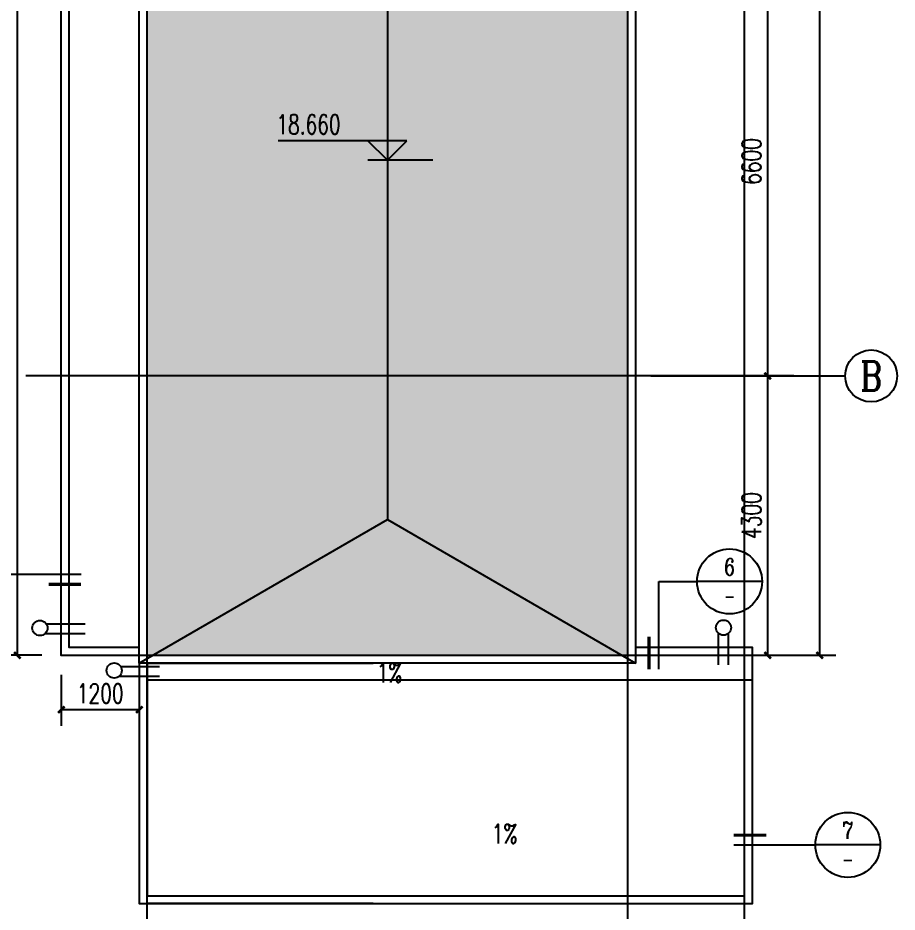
# Model space of a CAD drawing. Extents: x -522490 to 417652, y 450811 to 1108047.
# Drawn here: x 382004 to 395539, y 689479 to 703242 of the extents above; entities that cross this region are included whole.
import ezdxf
from ezdxf.enums import TextEntityAlignment as Align

# ---------------------------------------------------------------- set-up
doc = ezdxf.new("R2010")
doc.units = 0
doc.header["$LTSCALE"] = 1000
doc.header["$MEASUREMENT"] = 0
for name, color, linetype in [('AXIS', 3, 'Continuous'), ('AXIS_TEXT', 7, 'Continuous'), ('DIM_ELEV', 3, 'Continuous'), ('DIM_IDEN', 3, 'Continuous'), ('DIM_SYMB', 3, 'Continuous'), ('DOTE', 1, 'Continuous'), ('PUB_DIM', 3, 'Continuous'), ('PUB_TEXT', 7, 'Continuous')]:
    doc.layers.add(name, color=color, linetype=linetype)
doc.styles.add('_TCH_AXIS', font='COMPLEX', dxfattribs={"bigfont": 'GBCBIG'})
doc.styles.add('_TCH_DIM', font='SIMPLEX', dxfattribs={"bigfont": 'GBCBIG'})
doc.styles.add('_TCH_DIM_T3', font='SIMPLEX', dxfattribs={"width": 0.705882, "bigfont": 'GBCBIG'})
doc.styles.add('_TCH_LABEL', font='COMPLEX', dxfattribs={"bigfont": 'GBCBIG'})
doc.dimstyles.new('_TCH_ARCH&&100', dxfattribs={"dimtxt": 297.5, "dimasz": 100, "dimexe": 250, "dimexo": 300, "dimgap": 100, "dimtad": 1, "dimdec": 0, "dimzin": 0, "dimdsep": 46, "dimtxsty": '_TCH_DIM_T3', "dimblk": 'ARCHTICK', "dimcen": 0.09, "dimclrt": 7, "dimazin": 2, "dimtfac": 1, "dimtdec": 0, "dimtix": 1, "dimtmove": 2, "dimatfit": 3, "dimfxl": 0, "dimtolj": 1, "dimtzin": 0, "dimarcsym": 0})

# ---------------------------------------------------------------- blocks, each defined once
blk = doc.blocks.new('_ArchTick')
at = {"color": 0, "linetype": 'ByBlock', "const_width": 0.4}
blk.add_lwpolyline([(-0.5, -0.5), (0.5, 0.5)], dxfattribs=at)
blk = doc.blocks.new('*D123')
at = {"layer": 'Defpoints', "color": 0}
for p in [(381997, 714231), (382672, 714231), (382672, 693431)]:
    blk.add_point(p, dxfattribs=at)
at = {"layer": 'PUB_DIM', "color": 0, "lineweight": -2}
for p, q in [((382372, 714231), (381747, 714231)), ((381997, 693431), (381997, 714231)), ((382372, 693431), (381747, 693431))]:
    blk.add_line(p, q, dxfattribs=at)
at = {"layer": 'PUB_DIM', "color": 0, "lineweight": -2, "xscale": 100, "yscale": 100, "zscale": 100}
for p, rotation in [((381997, 714231), 90), ((381997, 693431), 270)]:
    blk.add_blockref('_ArchTick', p, dxfattribs=dict(at, rotation=rotation))
at = {"layer": 'PUB_DIM', "color": 7, "insert": (381749, 703831), "char_height": 297.5, "attachment_point": 5, "rotation": 90, "style": '_TCH_DIM_T3'}
blk.add_mtext('\\A1;20800', dxfattribs=at)
blk = doc.blocks.new('*D124')
at = {"layer": 'Defpoints', "color": 0}
for p in [(382672, 693431), (383872, 693431), (383872, 692595)]:
    blk.add_point(p, dxfattribs=at)
at = {"layer": 'PUB_DIM', "color": 0, "lineweight": -2}
for p, q in [((382672, 693131), (382672, 692345)), ((383872, 693131), (383872, 692345)), ((382672, 692595), (383872, 692595))]:
    blk.add_line(p, q, dxfattribs=at)
at = {"layer": 'PUB_DIM', "color": 0, "lineweight": -2, "xscale": 100, "yscale": 100, "zscale": 100, "rotation": 180}
blk.add_blockref('_ArchTick', (382672, 692595), dxfattribs=at)
at = {"layer": 'PUB_DIM', "color": 0, "lineweight": -2, "xscale": 100, "yscale": 100, "zscale": 100}
blk.add_blockref('_ArchTick', (383872, 692595), dxfattribs=at)
at = {"layer": 'PUB_DIM', "color": 7, "insert": (383272, 692844), "char_height": 297.5, "attachment_point": 5, "style": '_TCH_DIM_T3'}
blk.add_mtext('\\A1;1200', dxfattribs=at)
blk = doc.blocks.new('*D805')
at = {"layer": 'Defpoints', "color": 0}
for p in [(391449, 697731), (393547, 697731), (391449, 693431)]:
    blk.add_point(p, dxfattribs=at)
at = {"layer": 'PUB_DIM', "color": 0, "lineweight": -2}
for p, q in [((391749, 697731), (393797, 697731)), ((393547, 693431), (393547, 697731)), ((391749, 693431), (393797, 693431))]:
    blk.add_line(p, q, dxfattribs=at)
at = {"layer": 'PUB_DIM', "color": 0, "lineweight": -2, "xscale": 100, "yscale": 100, "zscale": 100}
for p, rotation in [((393547, 697731), 90), ((393547, 693431), 270)]:
    blk.add_blockref('_ArchTick', p, dxfattribs=dict(at, rotation=rotation))
at = {"layer": 'PUB_DIM', "color": 7, "insert": (393298, 695581), "char_height": 297.5, "attachment_point": 5, "rotation": 90, "style": '_TCH_DIM_T3'}
blk.add_mtext('\\A1;4300', dxfattribs=at)
blk = doc.blocks.new('*D806')
at = {"layer": 'Defpoints', "color": 0}
for p in [(391449, 704331), (393547, 704331), (391449, 697731)]:
    blk.add_point(p, dxfattribs=at)
at = {"layer": 'PUB_DIM', "color": 0, "lineweight": -2}
for p, q in [((391749, 704331), (393797, 704331)), ((393547, 697731), (393547, 704331)), ((391749, 697731), (393797, 697731))]:
    blk.add_line(p, q, dxfattribs=at)
at = {"layer": 'PUB_DIM', "color": 0, "lineweight": -2, "xscale": 100, "yscale": 100, "zscale": 100}
for p, rotation in [((393547, 704331), 90), ((393547, 697731), 270)]:
    blk.add_blockref('_ArchTick', p, dxfattribs=dict(at, rotation=rotation))
at = {"layer": 'PUB_DIM', "color": 7, "insert": (393298, 701031), "char_height": 297.5, "attachment_point": 5, "rotation": 90, "style": '_TCH_DIM_T3'}
blk.add_mtext('\\A1;6600', dxfattribs=at)
blk = doc.blocks.new('*D809')
at = {"layer": 'Defpoints', "color": 0}
for p in [(392249, 714231), (394347, 714231), (392249, 693431)]:
    blk.add_point(p, dxfattribs=at)
at = {"layer": 'PUB_DIM', "color": 0, "lineweight": -2}
for p, q in [((392549, 714231), (394597, 714231)), ((394347, 693431), (394347, 714231)), ((392549, 693431), (394597, 693431))]:
    blk.add_line(p, q, dxfattribs=at)
at = {"layer": 'PUB_DIM', "color": 0, "lineweight": -2, "xscale": 100, "yscale": 100, "zscale": 100}
for p, rotation in [((394347, 714231), 90), ((394347, 693431), 270)]:
    blk.add_blockref('_ArchTick', p, dxfattribs=dict(at, rotation=rotation))
at = {"layer": 'PUB_DIM', "color": 7, "insert": (394098, 703831), "char_height": 297.5, "attachment_point": 5, "rotation": 90, "style": '_TCH_DIM_T3'}
blk.add_mtext('\\A1;20800', dxfattribs=at)

msp = doc.modelspace()

# ---------------------------------------------------------------- hatches: boundary and pattern name
h = msp.add_hatch()
h.set_pattern_fill('弯瓦屋面', color=253, scale=50, angle=270, style=0)
h.set_pattern_definition([(270, (65626.81, 737158.11), (100, -100), [20, -80]), (315, (65636.81, 737118.11), (100, -3e-14), [28.28427, -113.137085]), (0, (65656.81, 737098.11), (100, 100), [100]), (45, (65636.81, 737078.11), (3e-14, 100), [28.28427, -113.137085]), (296.565051, (65626.813, 737138.107), (8e-08, -100), [22.36, -201.246798]), (243.434949, (65636.813, 737078.107), (-8e-08, -100), [22.36, -201.246798])])
h.paths.add_polyline_path([(387691.7, 710730.6), (387691.7, 712140.6), (384079.1, 714230.6), (383991.7, 714230.6), (383991.7, 710730.6)])
h.paths.add_polyline_path([(387691.7, 710730.6), (383991.7, 710730.6), (383991.7, 704330.6), (387691.7, 704330.6)])
h.paths.add_polyline_path([(387691.7, 704330.6), (383991.7, 704330.6), (383991.7, 697730.6), (387691.7, 697730.6)])
h.paths.add_polyline_path([(387691.7, 695520.6), (387691.7, 697730.6), (383991.7, 697730.6), (383991.7, 693430.6), (384079.1, 693430.6)])
h = msp.add_hatch()
h.set_pattern_fill('弯瓦屋面', color=253, scale=50, style=0)
h.set_pattern_definition([(0, (65626.81, 737158.11), (100, 100), [20, -80]), (45, (65666.81, 737168.11), (1e-14, 100), [28.28427, -113.137085]), (90, (65686.81, 737188.11), (-100, 100), [100]), (135, (65706.81, 737168.11), (-100, 1e-14), [28.28427, -113.137085]), (26.565051, (65646.813, 737158.107), (100, 8e-08), [22.36, -201.246798]), (333.434949, (65706.813, 737168.107), (100, -8e-08), [22.36, -201.246798])])
h.paths.add_polyline_path([(384079.1, 714230.6), (387691.7, 712140.6), (391304.3, 714230.6)])
h.paths.add_polyline_path([(391304.3, 693430.6), (387691.7, 695520.6), (384079.1, 693430.6)])
h = msp.add_hatch()
h.set_pattern_fill('弯瓦屋面', color=253, scale=50, angle=90, style=0)
h.set_pattern_definition([(90, (65626.81, 737158.11), (-100, 100), [20, -80]), (135, (65616.81, 737198.11), (-100, 2e-14), [28.28427, -113.137085]), (180, (65596.81, 737218.11), (-100, -100), [100]), (225, (65616.81, 737238.11), (-2e-14, -100), [28.28427, -113.137085]), (116.565051, (65626.813, 737178.107), (-8e-08, 100), [22.36, -201.246798]), (63.434949, (65616.813, 737238.107), (8e-08, 100), [22.36, -201.246798])])
h.paths.add_polyline_path([(391391.7, 714230.6), (391304.3, 714230.6), (387691.7, 712140.6), (387691.7, 710730.6), (391391.7, 710730.6)])
h.paths.add_polyline_path([(391391.7, 704330.6), (391391.7, 710730.6), (387691.7, 710730.6), (387691.7, 704330.6)])
h.paths.add_polyline_path([(391391.7, 704330.6), (387691.7, 704330.6), (387691.7, 697730.6), (391391.7, 697730.6)])
h.paths.add_polyline_path([(391391.7, 697730.6), (387691.7, 697730.6), (387691.7, 695520.6), (391304.3, 693430.6), (391391.7, 693430.6)])

# ---------------------------------------------------------------- linework, layer by layer
for p, q in [((387691.7, 712140.6), (387691.7, 695520.6)), ((383042, 693910.2), (382444, 693910.2)), ((383042, 693760.2), (382419.6, 693760.2)), ((392791.2, 693283.6), (392791.2, 693767.6)), ((392941.2, 693283.6), (392941.2, 693767.6)), ((393311.7, 693550.6), (391511.7, 693550.6)), ((384185.8, 693256.5), (383587.8, 693256.5)), ((383991.7, 689730.6), (383991.7, 693310.6)), ((384185.8, 693106.5), (383563.4, 693106.5)), ((393311.7, 693050.6), (383991.7, 693050.6))]:
    msp.add_line(p, q)
msp.add_lwpolyline([(383871.7, 714350.6), (391511.7, 714350.6), (391511.7, 693310.6), (383871.7, 693310.6)], close=True)
for points in [[(383871.7, 693430.6), (382671.7, 693430.6), (382671.7, 714230.6), (383871.7, 714230.6)], [(383871.7, 693550.6), (382791.7, 693550.6), (382791.7, 714110.6), (383871.7, 714110.6)], [(383871.7, 693310.6), (387691.7, 695520.6), (391511.7, 693310.6)], [(383871.7, 693310.6), (383871.7, 689610.6), (393311.7, 689610.6), (393311.7, 693550.6), (391511.7, 693550.6)], [(383991.7, 693310.6), (383991.7, 689730.6), (393191.7, 689730.6), (393191.7, 693430.6), (391511.7, 693430.6)], [(387471.7, 689610.6), (383991.7, 689610.6), (383991.7, 693310.6), (387471.7, 693310.6)]]:
    msp.add_lwpolyline(points)
for centre in [(382343, 693851.2), (392866.2, 693857.6), (383486.8, 693197.5)]:
    msp.add_circle(centre, 117)
at = {"layer": 'AXIS'}
msp.add_line((393144.4, 697730.6), (394739.2, 697730.6), dxfattribs=at)
msp.add_circle((395139.2, 697730.6), 400, dxfattribs=at)
at = {"layer": 'DIM_ELEV'}
for p, q in [((387991.7, 701349.5), (386012.7, 701349.5)), ((387691.7, 701049.5), (387391.7, 701349.5)), ((387691.7, 701049.5), (387991.7, 701349.5)), ((388391.7, 701049.5), (387391.7, 701049.5))]:
    msp.add_line(p, q, dxfattribs=at)
at = {"layer": 'DIM_IDEN'}
for p, q in [((382977.1, 694674), (380882.9, 694674)), ((391870, 694568.8), (392460.2, 694568.8)), ((391870, 693217.4), (391870, 694568.8)), ((393460.2, 694568.8), (392460.2, 694568.8)), ((393024, 690513.8), (394280.4, 690513.8)), ((395280.4, 690513.8), (394280.4, 690513.8)), ((394280.4, 690513.8), (394280.4, 690513.8))]:
    msp.add_line(p, q, dxfattribs=at)
at = {"layer": 'DIM_IDEN', "const_width": 50}
for points in [[(382977.1, 694524), (382477.1, 694524)], [(391720, 693217.4), (391720, 693717.4)], [(393024, 690663.8), (393524, 690663.8)]]:
    msp.add_lwpolyline(points, dxfattribs=at)
at = {"layer": 'DIM_IDEN'}
for centre in [(392960.2, 694568.8), (394780.4, 690513.8)]:
    msp.add_circle(centre, 500, dxfattribs=at)
at = {"layer": 'DIM_SYMB'}
for points in [[(387716, 695108.6, 0, 0, 0), (387716, 693674.7, 80, 0, 0), (387716, 693374.7, 0, 0, 0)], [(387972.5, 693161.5, 0, 0, 0), (389406.4, 693161.5, 80, 0, 0), (389706.4, 693161.5, 0, 0, 0)], [(389468.5, 690940, 0, 0, 0), (389468.5, 692374, 80, 0, 0), (389468.5, 692674, 0, 0, 0)]]:
    msp.add_lwpolyline(points, format="xyseb", dxfattribs=at)
at = {"layer": 'DOTE'}
for p, q in [((383991.7, 688353.1), (383991.7, 717730.6)), ((391391.7, 688353.1), (391391.7, 717730.6)), ((393191.7, 688353.1), (393191.7, 717730.6)), ((393191.7, 693430.6), (382991.7, 693430.6))]:
    msp.add_line(p, q, dxfattribs=at)
msp.add_lwpolyline([(393947.9, 697730.6), (382124.5, 697730.6)], dxfattribs=at)

# ---------------------------------------------------------------- texts
at = {"layer": 'AXIS_TEXT', "style": '_TCH_AXIS', "width": 1.165116}
msp.add_text('B', height=448.3, dxfattribs=at).set_placement((394971.4, 697506.5), (395307, 697506.5), align=Align.FIT)
at = {"layer": 'PUB_TEXT', "style": '_TCH_DIM', "width": 0.705882}
for s, p in [('18.660', (385982.7, 701454.5)), ('1%', (387527.5, 693012.8)), ('1%', (389298.5, 690537.5))]:
    msp.add_text(s, height=297.5, dxfattribs=at).set_placement(p)
at = {"layer": 'PUB_TEXT', "style": '_TCH_LABEL'}
for s, height, p, p2 in [('6', 262.5, (392878.9, 694661.1), (393041.4, 694661.1)), ('7', 261, (394693.4, 690606.3), (394867.4, 690606.3))]:
    msp.add_text(s, height=height, dxfattribs=at).set_placement(p, p2, align=Align.FIT)
at = {"layer": 'PUB_TEXT', "style": '_TCH_LABEL', "width": 0.777778}
for p, p2 in [((392873.2, 694215.2), (393047.2, 694215.2)), ((394693.4, 690160.2), (394867.4, 690160.2))]:
    msp.add_text('-', height=261, dxfattribs=at).set_placement(p, p2, align=Align.FIT)

# ---------------------------------------------------------------- dimensions: what is measured, and where the dimension line sits
at = {"layer": 'PUB_DIM'}
for p1, p2, distance, picture, middle in [((382671.7, 693430.6), (382671.7, 714230.6), 674.3, '*D123', (381748.6, 703830.6)), ((392248.8, 693430.6), (392248.8, 714230.6), -2098.2, '*D809', (394098.2, 703830.6)), ((391448.8, 697730.6), (391448.8, 704330.6), -2098.2, '*D806', (393298.2, 701030.6)), ((391448.8, 693430.6), (391448.8, 697730.6), -2098.2, '*D805', (393298.2, 695580.6)), ((382671.7, 693430.6), (383871.7, 693430.6), -835.3, '*D124', (383271.7, 692844.1))]:
    dim = msp.add_aligned_dim(p1=p1, p2=p2, distance=distance, dimstyle='_TCH_ARCH&&100', dxfattribs=at)
    dim.commit()
    dim.dimension.update_dxf_attribs({"geometry": picture, "text_midpoint": middle})

doc.saveas('drawing.dxf')
